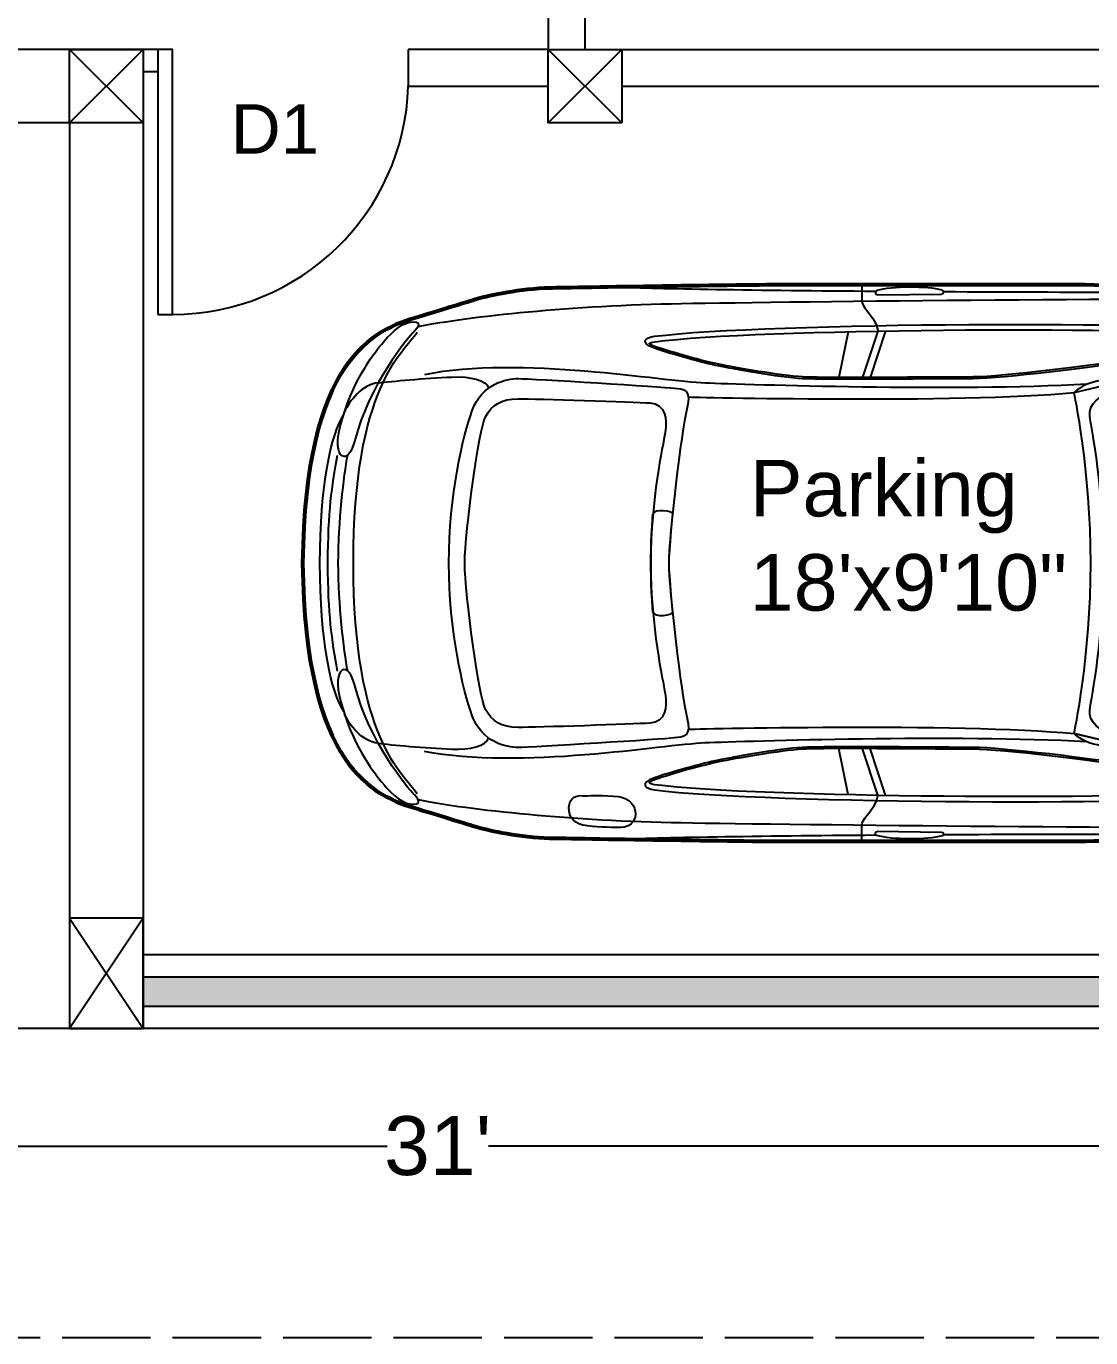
# Model space of a CAD drawing. Header units: inches. Extents: x -19338 to 10560, y -12 to 4973.
# Drawn here: x 628.4 to 773, y 246.9 to 425 of the extents above; entities that cross this region are included whole.
import ezdxf

# ---------------------------------------------------------------- set-up
doc = ezdxf.new("R2010")
doc.units = ezdxf.units.IN
doc.header["$MEASUREMENT"] = 0
doc.linetypes.add('ACAD_ISO02W100', pattern=[15, 12, -3])
for name, color, linetype in [('C', 141, 'Continuous'), ('C1', 10, 'Continuous'), ('D1', 231, 'Continuous')]:
    doc.layers.add(name, color=color, linetype=linetype)
doc.layers.add('Dot Line', color=210, linetype='ACAD_ISO02W100', plot=False)
doc.layers.add('Naming', color=50, linetype='Continuous', plot=False)
doc.styles.get("Standard").update_dxf_attribs({"font": 'arial.ttf'})
doc.dimstyles.get("Standard").update_dxf_attribs({"dimtxt": 8, "dimasz": 2, "dimexe": 0.18, "dimexo": 0.0625, "dimgap": 0.09, "dimtad": 0, "dimtih": 1, "dimtoh": 1, "dimdsep": 46, "dimlunit": 3, "dimtxsty": 'Standard', "dimblk": 'ARCHTICK', "dimcen": 0.09, "dimse1": 1, "dimse2": 1, "dimclrd": 2, "dimadec": 0, "dimazin": 0, "dimtfac": 1, "dimtofl": 0, "dimtmove": 0, "dimatfit": 3, "dimfxl": 1, "dimtolj": 1, "dimtzin": 0, "dimarcsym": 0})

# ---------------------------------------------------------------- blocks, each defined once
blk = doc.blocks.new('_ArchTick')
at = {"color": 0, "linetype": 'ByBlock', "const_width": 0.15}
blk.add_lwpolyline([(-0.5, -0.5), (0.5, 0.5)], dxfattribs=at)
blk = doc.blocks.new('*D2')
at = {"color": 2, "lineweight": -2, "transparency": 16777216}
for p, q in [((498.26, 272.9), (677.39, 272.9)), ((870.26, 272.9), (691.14, 272.9))]:
    blk.add_line(p, q, dxfattribs=at)
at = {"layer": 'Defpoints', "color": 0, "transparency": 16777216}
for p in [(498.26, 288.86), (870.26, 288.86), (870.26, 272.9)]:
    blk.add_point(p, dxfattribs=at)
at = {"color": 2, "lineweight": -2, "transparency": 16777216, "xscale": 2, "yscale": 2, "zscale": 2, "rotation": 180}
blk.add_blockref('_ArchTick', (498.26, 272.9), dxfattribs=at)
at = {"color": 2, "lineweight": -2, "transparency": 16777216, "xscale": 2, "yscale": 2, "zscale": 2}
blk.add_blockref('_ArchTick', (870.26, 272.9), dxfattribs=at)
at = {"color": 0, "transparency": 16777216, "insert": (684.26, 272.9), "char_height": 8, "attachment_point": 5}
blk.add_mtext("\\A1;31'", dxfattribs=at)
blk = doc.blocks.new('A$C0B5925C7')
at = {"lineweight": 53}
blk.add_open_spline([(0, 1.0051), (0.0074, 1.6846), (0.2359, 1.7833), (0.3865, 1.825), (0.3865, 1.825), (0.4753, 1.8522), (0.5461, 1.8739), (0.5824, 1.8848), (0.5824, 1.8848), (0.6186, 1.8957), (0.7293, 1.9192), (0.8218, 1.9211), (0.8218, 1.9211), (0.9143, 1.9229), (1.4659, 1.9319), (1.6181, 1.9319), (1.6181, 1.9319), (1.7704, 1.9319), (2.4835, 1.9319), (2.585, 1.9319), (2.585, 1.9319), (2.6864, 1.9319), (3.0911, 1.9102), (3.2199, 1.9102), (3.2199, 1.9102), (3.3487, 1.9102), (3.5102, 1.9319), (3.5772, 1.9319), (3.5772, 1.9319), (3.6442, 1.9319), (3.998, 1.9193), (4.076, 1.9138), (4.076, 1.9138), (4.1541, 1.9084), (4.1983, 1.8792), (4.2538, 1.854), (4.2538, 1.854), (4.4697, 1.7561), (4.5876, 1.5059), (4.6057, 1.4787), (4.6057, 1.4787), (4.6239, 1.4515), (4.6337, 1.4226), (4.6337, 1.3881), (4.6337, 1.3881), (4.6337, 1.3535), (4.6166, 1.3445), (4.6202, 1.33), (4.6202, 1.33), (4.6239, 1.3155), (4.6337, 1.2794), (4.6337, 1.2394), (4.6337, 1.2394), (4.6337, 1.1994), (4.6337, 1.0051), (4.6337, 1.0051), (4.6337, 1.0051), (4.6337, 1.0051), (4.6337, 0.8109), (4.6337, 0.7709), (4.6337, 0.7709), (4.6337, 0.7308), (4.6239, 0.6947), (4.6202, 0.6802), (4.6202, 0.6802), (4.6166, 0.6657), (4.6337, 0.6568), (4.6337, 0.6222), (4.6337, 0.6222), (4.6337, 0.5876), (4.6239, 0.5587), (4.6057, 0.5315), (4.6057, 0.5315), (4.5876, 0.5043), (4.4697, 0.2542), (4.2538, 0.1563), (4.2538, 0.1563), (4.1983, 0.1311), (4.154, 0.1019), (4.076, 0.0964), (4.076, 0.0964), (3.998, 0.091), (3.6442, 0.0784), (3.5772, 0.0784), (3.5772, 0.0784), (3.5102, 0.0784), (3.3487, 0.1001), (3.2199, 0.1001), (3.2199, 0.1001), (3.0911, 0.1001), (2.6864, 0.0784), (2.585, 0.0784), (2.585, 0.0784), (2.4835, 0.0784), (1.7704, 0.0784), (1.6181, 0.0784), (1.6181, 0.0784), (1.4659, 0.0784), (0.9143, 0.0874), (0.8218, 0.0892), (0.8218, 0.0892), (0.7293, 0.091), (0.6186, 0.1145), (0.5824, 0.1254), (0.5824, 0.1254), (0.5461, 0.1363), (0.4753, 0.1581), (0.3865, 0.1853), (0.3865, 0.1853), (0.2359, 0.2269), (0.0074, 0.3256), (0, 1.0051)], degree=3, knots=[0, 0, 0, 0, 0.035714, 0.035714, 0.035714, 0.035714, 0.071429, 0.071429, 0.071429, 0.071429, 0.107143, 0.107143, 0.107143, 0.107143, 0.142857, 0.142857, 0.142857, 0.142857, 0.178571, 0.178571, 0.178571, 0.178571, 0.214286, 0.214286, 0.214286, 0.214286, 0.25, 0.25, 0.25, 0.25, 0.285714, 0.285714, 0.285714, 0.285714, 0.321429, 0.321429, 0.321429, 0.321429, 0.357143, 0.357143, 0.357143, 0.357143, 0.392857, 0.392857, 0.392857, 0.392857, 0.428571, 0.428571, 0.428571, 0.428571, 0.464286, 0.464286, 0.464286, 0.464286, 0.5, 0.5, 0.5, 0.5, 0.535714, 0.535714, 0.535714, 0.535714, 0.571429, 0.571429, 0.571429, 0.571429, 0.607143, 0.607143, 0.607143, 0.607143, 0.642857, 0.642857, 0.642857, 0.642857, 0.678571, 0.678571, 0.678571, 0.678571, 0.714286, 0.714286, 0.714286, 0.714286, 0.75, 0.75, 0.75, 0.75, 0.785714, 0.785714, 0.785714, 0.785714, 0.821429, 0.821429, 0.821429, 0.821429, 0.857143, 0.857143, 0.857143, 0.857143, 0.892857, 0.892857, 0.892857, 0.892857, 0.928571, 0.928571, 0.928571, 0.928571, 0.964286, 0.964286, 0.964286, 0.964286, 1, 1, 1, 1], dxfattribs=at)
at = {"lineweight": 25}
for points in [[(1.0581, 1.925), (1.1655, 1.919), (1.5187, 1.9139), (1.9092, 1.9109)], [(2.1344, 1.9094), (2.5554, 1.907), (2.974, 1.9073), (3.1425, 1.9116)], [(1.8167, 1.7758), (1.8167, 1.7758), (1.7863, 1.6233), (1.7863, 1.6233)], [(1.9158, 1.7779), (1.9158, 1.7779), (1.862, 1.6172), (1.862, 1.6172)], [(1.9414, 1.7783), (1.9414, 1.7783), (1.8905, 1.6233), (1.8905, 1.6233)], [(0.2521, 1.6055), (0.1963, 1.5995), (0.1566, 1.5448), (0.1397, 1.5093)], [(1.2847, 1.5584), (1.2847, 1.5584), (2.185, 1.5359), (2.5695, 1.5733)], [(0.2521, 0.4048), (0.1963, 0.4107), (0.1566, 0.4654), (0.1397, 0.501)], [(1.2847, 0.4518), (1.2847, 0.4518), (2.185, 0.4744), (2.5695, 0.4369)], [(1.8167, 0.2344), (1.8167, 0.2344), (1.7863, 0.387), (1.7863, 0.387)], [(1.9158, 0.2324), (1.9158, 0.2324), (1.862, 0.393), (1.862, 0.393)], [(1.9414, 0.2319), (1.9414, 0.2319), (1.8905, 0.3869), (1.8905, 0.3869)], [(1.0581, 0.0852), (1.1655, 0.0912), (1.5187, 0.0964), (1.9092, 0.0994)], [(2.1344, 0.1009), (2.5554, 0.1032), (2.974, 0.1029), (3.1425, 0.0987)]]:
    blk.add_open_spline(points, degree=3, dxfattribs=at)
for points, knots in [([(1.862, 1.9319), (1.862, 1.9319), (1.862, 1.891), (1.862, 1.8776), (1.862, 1.8776), (1.862, 1.8642), (1.8945, 1.8287), (1.904, 1.8123), (1.904, 1.8123), (1.9135, 1.7959), (1.9158, 1.7779), (1.9158, 1.7779)], [0, 0, 0, 0, 0.333333, 0.333333, 0.333333, 0.333333, 0.666667, 0.666667, 0.666667, 0.666667, 1, 1, 1, 1]), ([(1.9153, 1.8987), (1.907, 1.8987), (1.9039, 1.91), (1.9122, 1.9125), (1.9122, 1.9125), (1.9361, 1.9201), (1.9786, 1.9239), (2.0212, 1.9239), (2.0212, 1.9239), (2.0638, 1.9239), (2.1053, 1.9214), (2.1302, 1.9138), (2.1302, 1.9138), (2.1375, 1.9113), (2.1354, 1.9012), (2.1271, 1.9012), (2.1271, 1.9012), (2.1271, 1.9012), (1.9153, 1.8987), (1.9153, 1.8987)], [0, 0, 0, 0, 0.2, 0.2, 0.2, 0.2, 0.4, 0.4, 0.4, 0.4, 0.6, 0.6, 0.6, 0.6, 0.8, 0.8, 0.8, 0.8, 1, 1, 1, 1]), ([(0.3845, 1.7931), (0.5553, 1.8273), (0.9012, 1.8636), (1.2614, 1.8698), (1.2614, 1.8698), (1.6217, 1.876), (3.0067, 1.8915), (3.2986, 1.8822), (3.2986, 1.8822), (3.5906, 1.8729), (3.9588, 1.8677), (4.2095, 1.816)], [0, 0, 0, 0, 0.333333, 0.333333, 0.333333, 0.333333, 0.666667, 0.666667, 0.666667, 0.666667, 1, 1, 1, 1]), ([(0.1736, 1.413), (0.2223, 1.6014), (0.3493, 1.754), (0.3721, 1.7775), (0.3721, 1.7775), (0.3922, 1.7982), (0.3944, 1.811), (0.359, 1.8077), (0.359, 1.8077), (0.3241, 1.8045), (0.2847, 1.7605), (0.2623, 1.7334), (0.2623, 1.7334), (0.2336, 1.6989), (0.1621, 1.6041), (0.1264, 1.464), (0.1264, 1.464), (0.1111, 1.4105), (0.1162, 1.3723), (0.1315, 1.3621), (0.1315, 1.3621), (0.1468, 1.3519), (0.1639, 1.3756), (0.1736, 1.413)], [0, 0, 0, 0, 0.166667, 0.166667, 0.166667, 0.166667, 0.333333, 0.333333, 0.333333, 0.333333, 0.5, 0.5, 0.5, 0.5, 0.666667, 0.666667, 0.666667, 0.666667, 0.833333, 0.833333, 0.833333, 0.833333, 1, 1, 1, 1]), ([(1.1717, 1.7605), (1.1433, 1.7569), (1.1175, 1.7393), (1.1717, 1.7205), (1.1717, 1.7205), (1.2259, 1.7017), (1.3365, 1.6711), (1.3836, 1.6616), (1.3836, 1.6616), (1.4307, 1.6522), (1.5861, 1.624), (1.6638, 1.6193), (1.6638, 1.6193), (1.7415, 1.6146), (2.1395, 1.6193), (2.2337, 1.6193), (2.2337, 1.6193), (2.3278, 1.6193), (2.6504, 1.6593), (2.7281, 1.6734), (2.7281, 1.6734), (2.8058, 1.6875), (2.9612, 1.7181), (3.1363, 1.7771), (3.1363, 1.7771), (2.9424, 1.8123), (1.5414, 1.8076), (1.1717, 1.7605)], [0, 0, 0, 0, 0.142857, 0.142857, 0.142857, 0.142857, 0.285714, 0.285714, 0.285714, 0.285714, 0.428571, 0.428571, 0.428571, 0.428571, 0.571429, 0.571429, 0.571429, 0.571429, 0.714286, 0.714286, 0.714286, 0.714286, 0.857143, 0.857143, 0.857143, 0.857143, 1, 1, 1, 1]), ([(1.1732, 1.7426), (1.1732, 1.7426), (1.1732, 1.7426), (1.1732, 1.7426), (1.1732, 1.7426), (1.1628, 1.7413), (1.1568, 1.7385), (1.1539, 1.7364), (1.1539, 1.7364), (1.1564, 1.7342), (1.1621, 1.7305), (1.1756, 1.7258), (1.1756, 1.7258), (1.2284, 1.7075), (1.3385, 1.6769), (1.386, 1.6674), (1.386, 1.6674), (1.4428, 1.6561), (1.5919, 1.6297), (1.6645, 1.6253), (1.6645, 1.6253), (1.7214, 1.6218), (1.9536, 1.6235), (2.1072, 1.6246), (2.1072, 1.6246), (2.1072, 1.6246), (2.2337, 1.6253), (2.2337, 1.6253), (2.2337, 1.6253), (2.3276, 1.6253), (2.6517, 1.6657), (2.726, 1.6792), (2.726, 1.6792), (2.8502, 1.7018), (2.9685, 1.7311), (3.0794, 1.7657), (3.0794, 1.7657), (2.7581, 1.7934), (1.5158, 1.7862), (1.1732, 1.7426)], [0, 0, 0, 0, 0.1, 0.1, 0.1, 0.1, 0.2, 0.2, 0.2, 0.2, 0.3, 0.3, 0.3, 0.3, 0.4, 0.4, 0.4, 0.4, 0.5, 0.5, 0.5, 0.5, 0.6, 0.6, 0.6, 0.6, 0.7, 0.7, 0.7, 0.7, 0.8, 0.8, 0.8, 0.8, 0.9, 0.9, 0.9, 0.9, 1, 1, 1, 1]), ([(0.3819, 0.2359), (0.3357, 0.3034), (0.1689, 0.4187), (0.1689, 1.0051), (0.1689, 1.0051), (0.1689, 1.5915), (0.3357, 1.7069), (0.3819, 1.7743)], [0, 0, 0, 0, 0.5, 0.5, 0.5, 0.5, 1, 1, 1, 1]), ([(3.2603, 1.7355), (3.2603, 1.7355), (2.5695, 1.5733), (2.5695, 1.5733), (2.5695, 1.5733), (2.5695, 1.5733), (2.5946, 1.5987), (2.634, 1.6079), (2.634, 1.6079), (2.6734, 1.6172), (3.1237, 1.7248), (3.1608, 1.7317), (3.1608, 1.7317), (3.1978, 1.7387), (3.2603, 1.7355), (3.2603, 1.7355)], [0, 0, 0, 0, 0.25, 0.25, 0.25, 0.25, 0.5, 0.5, 0.5, 0.5, 0.75, 0.75, 0.75, 0.75, 1, 1, 1, 1]), ([(2.6251, 1.0051), (2.6251, 0.6975), (2.5695, 0.4369), (2.5695, 0.4369), (2.5695, 0.4369), (2.5695, 0.4369), (3.2603, 0.2747), (3.2603, 0.2747), (3.2603, 0.2747), (3.302, 0.3396), (3.4434, 0.4241), (3.4434, 1.0051), (3.4434, 1.0051), (3.4434, 1.5861), (3.302, 1.6706), (3.2603, 1.7355), (3.2603, 1.7355), (3.2603, 1.7355), (2.5695, 1.5733), (2.5695, 1.5733), (2.5695, 1.5733), (2.5695, 1.5733), (2.6251, 1.3127), (2.6251, 1.0051)], [0, 0, 0, 0, 0.166667, 0.166667, 0.166667, 0.166667, 0.333333, 0.333333, 0.333333, 0.333333, 0.5, 0.5, 0.5, 0.5, 0.666667, 0.666667, 0.666667, 0.666667, 0.833333, 0.833333, 0.833333, 0.833333, 1, 1, 1, 1]), ([(2.6117, 1.6006), (2.1722, 1.5762), (1.4811, 1.5991), (1.3408, 1.6044), (1.3408, 1.6044), (1.2006, 1.6097), (0.7241, 1.6955), (0.4054, 1.6326)], [0, 0, 0, 0, 0.5, 0.5, 0.5, 0.5, 1, 1, 1, 1]), ([(2.6686, 1.0051), (2.6686, 0.761), (2.6285, 0.5611), (2.6215, 0.5149), (2.6215, 0.5149), (2.6158, 0.4771), (2.6567, 0.4422), (2.7056, 0.4317), (2.7056, 0.4317), (2.7546, 0.4211), (3.0404, 0.3536), (3.0814, 0.3444), (3.0814, 0.3444), (3.1225, 0.3351), (3.19, 0.3192), (3.2177, 0.4092), (3.2177, 0.4092), (3.2455, 0.4991), (3.3024, 0.6581), (3.3024, 1.0051), (3.3024, 1.0051), (3.3024, 1.3522), (3.2455, 1.5111), (3.2177, 1.6011), (3.2177, 1.6011), (3.19, 1.691), (3.1225, 1.6751), (3.0814, 1.6659), (3.0814, 1.6659), (3.0404, 1.6566), (2.7546, 1.5892), (2.7056, 1.5786), (2.7056, 1.5786), (2.6567, 1.568), (2.6158, 1.5331), (2.6215, 1.4954), (2.6215, 1.4954), (2.6285, 1.4491), (2.6686, 1.2493), (2.6686, 1.0051)], [0, 0, 0, 0, 0.1, 0.1, 0.1, 0.1, 0.2, 0.2, 0.2, 0.2, 0.3, 0.3, 0.3, 0.3, 0.4, 0.4, 0.4, 0.4, 0.5, 0.5, 0.5, 0.5, 0.6, 0.6, 0.6, 0.6, 0.7, 0.7, 0.7, 0.7, 0.8, 0.8, 0.8, 0.8, 0.9, 0.9, 0.9, 0.9, 1, 1, 1, 1]), ([(0.2521, 1.6055), (0.2956, 1.6107), (0.407, 1.621), (0.4971, 1.6249), (0.4971, 1.6249), (0.558, 1.6275), (0.6122, 1.6145), (0.6195, 1.5879)], [0, 0, 0, 0, 0.5, 0.5, 0.5, 0.5, 1, 1, 1, 1]), ([(0.4874, 1.0051), (0.4874, 0.7767), (0.5333, 0.5846), (0.565, 0.4965), (0.565, 0.4965), (0.5968, 0.4083), (0.678, 0.3907), (0.7185, 0.3907), (0.7185, 0.3907), (0.7591, 0.3907), (1.2055, 0.4189), (1.2373, 0.4224), (1.2373, 0.4224), (1.269, 0.4259), (1.2972, 0.4242), (1.2796, 0.4929), (1.2796, 0.4929), (1.2619, 0.5617), (1.2196, 0.9197), (1.2196, 1.0051), (1.2196, 1.0051), (1.2196, 1.0906), (1.2619, 1.4485), (1.2796, 1.5173), (1.2796, 1.5173), (1.2972, 1.5861), (1.269, 1.5843), (1.2373, 1.5878), (1.2373, 1.5878), (1.2055, 1.5914), (0.7591, 1.6196), (0.7185, 1.6196), (0.7185, 1.6196), (0.678, 1.6196), (0.5968, 1.6019), (0.565, 1.5138), (0.565, 1.5138), (0.5333, 1.4256), (0.4874, 1.2336), (0.4874, 1.0051)], [0, 0, 0, 0, 0.1, 0.1, 0.1, 0.1, 0.2, 0.2, 0.2, 0.2, 0.3, 0.3, 0.3, 0.3, 0.4, 0.4, 0.4, 0.4, 0.5, 0.5, 0.5, 0.5, 0.6, 0.6, 0.6, 0.6, 0.7, 0.7, 0.7, 0.7, 0.8, 0.8, 0.8, 0.8, 0.9, 0.9, 0.9, 0.9, 1, 1, 1, 1]), ([(0.5402, 1.0051), (0.5402, 0.8968), (0.588, 0.5564), (0.6091, 0.5176), (0.6091, 0.5176), (0.6303, 0.4788), (0.6603, 0.4577), (0.7185, 0.4577), (0.7185, 0.4577), (0.7768, 0.4577), (1.1032, 0.4683), (1.1561, 0.4718), (1.1561, 0.4718), (1.209, 0.4753), (1.2143, 0.5229), (1.2073, 0.5705), (1.2073, 0.5705), (1.2002, 0.6181), (1.1596, 0.7857), (1.1596, 1.0051), (1.1596, 1.0051), (1.1596, 1.2246), (1.2002, 1.3921), (1.2073, 1.4397), (1.2073, 1.4397), (1.2143, 1.4873), (1.209, 1.5349), (1.1561, 1.5385), (1.1561, 1.5385), (1.1032, 1.542), (0.7768, 1.5526), (0.7185, 1.5526), (0.7185, 1.5526), (0.6603, 1.5526), (0.6303, 1.5314), (0.6091, 1.4926), (0.6091, 1.4926), (0.588, 1.4538), (0.5402, 1.1135), (0.5402, 1.0051)], [0, 0, 0, 0, 0.1, 0.1, 0.1, 0.1, 0.2, 0.2, 0.2, 0.2, 0.3, 0.3, 0.3, 0.3, 0.4, 0.4, 0.4, 0.4, 0.5, 0.5, 0.5, 0.5, 0.6, 0.6, 0.6, 0.6, 0.7, 0.7, 0.7, 0.7, 0.8, 0.8, 0.8, 0.8, 0.9, 0.9, 0.9, 0.9, 1, 1, 1, 1]), ([(0.1367, 0.5103), (0.0948, 0.5758), (0.0578, 0.7467), (0.0578, 1.0051), (0.0578, 1.0051), (0.0578, 1.2635), (0.0948, 1.4344), (0.1367, 1.4999)], [0, 0, 0, 0, 0.5, 0.5, 0.5, 0.5, 1, 1, 1, 1]), ([(0.116, 0.6453), (0.0975, 0.7504), (0.0843, 0.834), (0.0843, 1.0051), (0.0843, 1.0051), (0.0843, 1.1763), (0.0975, 1.2598), (0.116, 1.3649)], [0, 0, 0, 0, 0.5, 0.5, 0.5, 0.5, 1, 1, 1, 1]), ([(0.1501, 0.6453), (0.1372, 0.7134), (0.1187, 0.8684), (0.1187, 1.0051), (0.1187, 1.0051), (0.1187, 1.1419), (0.1372, 1.2969), (0.1501, 1.3649)], [0, 0, 0, 0, 0.5, 0.5, 0.5, 0.5, 1, 1, 1, 1]), ([(1.1596, 1.0051), (1.1596, 1.0051), (1.1619, 0.8757), (1.1669, 0.842), (1.1669, 0.842), (1.17, 0.8209), (1.2331, 0.8308), (1.2322, 0.8407), (1.2322, 0.8407), (1.2261, 0.9027), (1.2196, 0.9548), (1.2196, 1.0051), (1.2196, 1.0051), (1.2196, 1.0554), (1.2261, 1.1076), (1.2322, 1.1696), (1.2322, 1.1696), (1.2331, 1.1794), (1.17, 1.1894), (1.1669, 1.1683), (1.1669, 1.1683), (1.1619, 1.1345), (1.1596, 1.0051), (1.1596, 1.0051)], [0, 0, 0, 0, 0.166667, 0.166667, 0.166667, 0.166667, 0.333333, 0.333333, 0.333333, 0.333333, 0.5, 0.5, 0.5, 0.5, 0.666667, 0.666667, 0.666667, 0.666667, 0.833333, 0.833333, 0.833333, 0.833333, 1, 1, 1, 1]), ([(0.1736, 0.5972), (0.2223, 0.4088), (0.3493, 0.2562), (0.3721, 0.2327), (0.3721, 0.2327), (0.3922, 0.212), (0.3944, 0.1993), (0.359, 0.2025), (0.359, 0.2025), (0.3241, 0.2057), (0.2847, 0.2498), (0.2623, 0.2768), (0.2623, 0.2768), (0.2336, 0.3113), (0.1621, 0.4062), (0.1264, 0.5463), (0.1264, 0.5463), (0.1111, 0.5997), (0.1162, 0.638), (0.1315, 0.6481), (0.1315, 0.6481), (0.1468, 0.6583), (0.1639, 0.6346), (0.1736, 0.5972)], [0, 0, 0, 0, 0.166667, 0.166667, 0.166667, 0.166667, 0.333333, 0.333333, 0.333333, 0.333333, 0.5, 0.5, 0.5, 0.5, 0.666667, 0.666667, 0.666667, 0.666667, 0.833333, 0.833333, 0.833333, 0.833333, 1, 1, 1, 1]), ([(3.2603, 0.2747), (3.2603, 0.2747), (2.5695, 0.4369), (2.5695, 0.4369), (2.5695, 0.4369), (2.5695, 0.4369), (2.5946, 0.4116), (2.634, 0.4023), (2.634, 0.4023), (2.6734, 0.393), (3.1237, 0.2854), (3.1608, 0.2785), (3.1608, 0.2785), (3.1978, 0.2715), (3.2603, 0.2747), (3.2603, 0.2747)], [0, 0, 0, 0, 0.25, 0.25, 0.25, 0.25, 0.5, 0.5, 0.5, 0.5, 0.75, 0.75, 0.75, 0.75, 1, 1, 1, 1]), ([(0.2521, 0.4048), (0.2956, 0.3996), (0.407, 0.3893), (0.4971, 0.3854), (0.4971, 0.3854), (0.558, 0.3827), (0.6122, 0.3958), (0.6195, 0.4223)], [0, 0, 0, 0, 0.5, 0.5, 0.5, 0.5, 1, 1, 1, 1]), ([(2.6117, 0.4097), (2.1722, 0.434), (1.4811, 0.4111), (1.3408, 0.4058), (1.3408, 0.4058), (1.2006, 0.4005), (0.7241, 0.3147), (0.4054, 0.3776)], [0, 0, 0, 0, 0.5, 0.5, 0.5, 0.5, 1, 1, 1, 1]), ([(1.1717, 0.2497), (1.1433, 0.2534), (1.1175, 0.2709), (1.1717, 0.2898), (1.1717, 0.2898), (1.2259, 0.3086), (1.3365, 0.3392), (1.3836, 0.3486), (1.3836, 0.3486), (1.4307, 0.358), (1.5861, 0.3863), (1.6638, 0.391), (1.6638, 0.391), (1.7415, 0.3957), (2.1395, 0.391), (2.2337, 0.391), (2.2337, 0.391), (2.3278, 0.391), (2.6504, 0.3509), (2.7281, 0.3368), (2.7281, 0.3368), (2.8058, 0.3227), (2.9612, 0.2921), (3.1363, 0.2332), (3.1363, 0.2332), (2.9424, 0.198), (1.5414, 0.2027), (1.1717, 0.2497)], [0, 0, 0, 0, 0.142857, 0.142857, 0.142857, 0.142857, 0.285714, 0.285714, 0.285714, 0.285714, 0.428571, 0.428571, 0.428571, 0.428571, 0.571429, 0.571429, 0.571429, 0.571429, 0.714286, 0.714286, 0.714286, 0.714286, 0.857143, 0.857143, 0.857143, 0.857143, 1, 1, 1, 1]), ([(1.1732, 0.2676), (1.1732, 0.2676), (1.1732, 0.2676), (1.1732, 0.2676), (1.1732, 0.2676), (1.1628, 0.269), (1.1568, 0.2718), (1.1539, 0.2738), (1.1539, 0.2738), (1.1564, 0.276), (1.1621, 0.2797), (1.1756, 0.2844), (1.1756, 0.2844), (1.2284, 0.3028), (1.3385, 0.3333), (1.386, 0.3428), (1.386, 0.3428), (1.4428, 0.3542), (1.5919, 0.3806), (1.6645, 0.385), (1.6645, 0.385), (1.7214, 0.3884), (1.9536, 0.3868), (2.1072, 0.3857), (2.1072, 0.3857), (2.1072, 0.3857), (2.2337, 0.385), (2.2337, 0.385), (2.2337, 0.385), (2.3276, 0.385), (2.6517, 0.3445), (2.726, 0.331), (2.726, 0.331), (2.8502, 0.3084), (2.9685, 0.2792), (3.0794, 0.2445), (3.0794, 0.2445), (2.7581, 0.2169), (1.5158, 0.224), (1.1732, 0.2676)], [0, 0, 0, 0, 0.1, 0.1, 0.1, 0.1, 0.2, 0.2, 0.2, 0.2, 0.3, 0.3, 0.3, 0.3, 0.4, 0.4, 0.4, 0.4, 0.5, 0.5, 0.5, 0.5, 0.6, 0.6, 0.6, 0.6, 0.7, 0.7, 0.7, 0.7, 0.8, 0.8, 0.8, 0.8, 0.9, 0.9, 0.9, 0.9, 1, 1, 1, 1]), ([(0.9347, 0.23), (0.9117, 0.2324), (0.8878, 0.2242), (0.8871, 0.1907), (0.8871, 0.1907), (0.8865, 0.1573), (0.9043, 0.1343), (0.9485, 0.1294), (0.9485, 0.1294), (0.9927, 0.1245), (1.0369, 0.1245), (1.0614, 0.1245), (1.0614, 0.1245), (1.086, 0.1245), (1.1081, 0.1417), (1.1081, 0.1686), (1.1081, 0.1686), (1.1081, 0.1956), (1.0909, 0.2226), (1.0516, 0.2275), (1.0516, 0.2275), (1.0123, 0.2324), (0.9347, 0.23), (0.9347, 0.23)], [0, 0, 0, 0, 0.166667, 0.166667, 0.166667, 0.166667, 0.333333, 0.333333, 0.333333, 0.333333, 0.5, 0.5, 0.5, 0.5, 0.666667, 0.666667, 0.666667, 0.666667, 0.833333, 0.833333, 0.833333, 0.833333, 1, 1, 1, 1]), ([(1.862, 0.0784), (1.862, 0.0784), (1.862, 0.1192), (1.862, 0.1326), (1.862, 0.1326), (1.862, 0.146), (1.8945, 0.1816), (1.904, 0.198), (1.904, 0.198), (1.9135, 0.2144), (1.9158, 0.2324), (1.9158, 0.2324)], [0, 0, 0, 0, 0.333333, 0.333333, 0.333333, 0.333333, 0.666667, 0.666667, 0.666667, 0.666667, 1, 1, 1, 1]), ([(0.3845, 0.2171), (0.5553, 0.183), (0.9012, 0.1466), (1.2614, 0.1404), (1.2614, 0.1404), (1.6217, 0.1342), (3.0067, 0.1187), (3.2986, 0.128), (3.2986, 0.128), (3.5906, 0.1373), (3.9588, 0.1425), (4.2095, 0.1942)], [0, 0, 0, 0, 0.333333, 0.333333, 0.333333, 0.333333, 0.666667, 0.666667, 0.666667, 0.666667, 1, 1, 1, 1]), ([(1.9153, 0.1116), (1.907, 0.1116), (1.9039, 0.1002), (1.9122, 0.0977), (1.9122, 0.0977), (1.9361, 0.0901), (1.9786, 0.0864), (2.0212, 0.0864), (2.0212, 0.0864), (2.0638, 0.0864), (2.1053, 0.0889), (2.1302, 0.0964), (2.1302, 0.0964), (2.1375, 0.099), (2.1354, 0.109), (2.1271, 0.109), (2.1271, 0.109), (2.1271, 0.109), (1.9153, 0.1116), (1.9153, 0.1116)], [0, 0, 0, 0, 0.2, 0.2, 0.2, 0.2, 0.4, 0.4, 0.4, 0.4, 0.6, 0.6, 0.6, 0.6, 0.8, 0.8, 0.8, 0.8, 1, 1, 1, 1])]:
    blk.add_open_spline(points, degree=3, knots=knots, dxfattribs=at)
for points, knots in [([(3.2603, 1.7355), (3.2603, 1.7355), (2.5695, 1.5733), (2.5695, 1.5733), (2.5695, 1.5733), (2.5695, 1.5733), (2.5946, 1.5987), (2.634, 1.6079), (2.634, 1.6079), (2.6734, 1.6172), (3.1237, 1.7248), (3.1608, 1.7317), (3.1608, 1.7317), (3.1978, 1.7387), (3.2603, 1.7355), (3.2603, 1.7355)], [0, 0, 0, 0, 0.25, 0.25, 0.25, 0.25, 0.5, 0.5, 0.5, 0.5, 0.75, 0.75, 0.75, 0.75, 1, 1, 1, 1]), ([(2.6251, 1.0051), (2.6251, 0.6975), (2.5695, 0.4369), (2.5695, 0.4369), (2.5695, 0.4369), (2.5695, 0.4369), (3.2603, 0.2747), (3.2603, 0.2747), (3.2603, 0.2747), (3.302, 0.3396), (3.4434, 0.4241), (3.4434, 1.0051), (3.4434, 1.0051), (3.4434, 1.5861), (3.302, 1.6706), (3.2603, 1.7355), (3.2603, 1.7355), (3.2603, 1.7355), (2.5695, 1.5733), (2.5695, 1.5733), (2.5695, 1.5733), (2.5695, 1.5733), (2.6251, 1.3127), (2.6251, 1.0051)], [0, 0, 0, 0, 0.166667, 0.166667, 0.166667, 0.166667, 0.333333, 0.333333, 0.333333, 0.333333, 0.5, 0.5, 0.5, 0.5, 0.666667, 0.666667, 0.666667, 0.666667, 0.833333, 0.833333, 0.833333, 0.833333, 1, 1, 1, 1]), ([(0.4874, 1.0051), (0.4874, 0.7767), (0.5333, 0.5846), (0.565, 0.4965), (0.565, 0.4965), (0.5968, 0.4083), (0.678, 0.3907), (0.7185, 0.3907), (0.7185, 0.3907), (0.7591, 0.3907), (1.2055, 0.4189), (1.2373, 0.4224), (1.2373, 0.4224), (1.269, 0.4259), (1.2972, 0.4242), (1.2796, 0.4929), (1.2796, 0.4929), (1.2619, 0.5617), (1.2196, 0.9197), (1.2196, 1.0051), (1.2196, 1.0051), (1.2196, 1.0906), (1.2619, 1.4485), (1.2796, 1.5173), (1.2796, 1.5173), (1.2972, 1.5861), (1.269, 1.5843), (1.2373, 1.5878), (1.2373, 1.5878), (1.2055, 1.5914), (0.7591, 1.6196), (0.7185, 1.6196), (0.7185, 1.6196), (0.678, 1.6196), (0.5968, 1.6019), (0.565, 1.5138), (0.565, 1.5138), (0.5333, 1.4256), (0.4874, 1.2336), (0.4874, 1.0051)], [0, 0, 0, 0, 0.1, 0.1, 0.1, 0.1, 0.2, 0.2, 0.2, 0.2, 0.3, 0.3, 0.3, 0.3, 0.4, 0.4, 0.4, 0.4, 0.5, 0.5, 0.5, 0.5, 0.6, 0.6, 0.6, 0.6, 0.7, 0.7, 0.7, 0.7, 0.8, 0.8, 0.8, 0.8, 0.9, 0.9, 0.9, 0.9, 1, 1, 1, 1])]:
    blk.add_open_spline(points, degree=3, knots=knots)

msp = doc.modelspace()

# ---------------------------------------------------------------- hatches: boundary and pattern name
at = {"true_color": 0xf8991e}
h = msp.add_hatch(dxfattribs=at)
h.set_pattern_fill('FLEX', color=30, scale=2)
h.paths.add_polyline_path([(860.263, 295.855), (644.263, 295.855), (644.263, 291.855), (860.263, 291.855)])

# ---------------------------------------------------------------- linework, layer by layer
for p, q in [((699.263, 524.855), (699.263, 421.855)), ((704.263, 524.855), (704.263, 421.855)), ((644.263, 421.855), (599.263, 421.855)), ((644.263, 421.855), (644.263, 298.855)), ((648.263, 421.855), (644.263, 421.855)), ((699.263, 421.855), (680.263, 421.855)), ((680.263, 421.855), (680.263, 416.855)), ((704.263, 421.855), (860.263, 421.855)), ((680.263, 416.855), (699.263, 416.855)), ((709.263, 416.855), (860.263, 416.855)), ((634.263, 411.855), (597.263, 411.855)), ((634.263, 411.855), (634.263, 288.855)), ((860.263, 298.855), (644.263, 298.855)), ((644.263, 298.855), (644.263, 288.855)), ((860.263, 295.855), (644.263, 295.855)), ((860.263, 291.855), (644.263, 291.855)), ((870.263, 288.855), (634.263, 288.855))]:
    msp.add_line(p, q)
at = {"layer": 'C'}
for p, q in [((644.263, 303.855), (634.263, 288.855)), ((634.263, 303.855), (644.263, 288.855))]:
    msp.add_line(p, q, dxfattribs=at)
msp.add_lwpolyline([(634.263, 288.855), (644.263, 288.855), (644.263, 303.855), (634.263, 303.855)], close=True, dxfattribs=at)
at = {"layer": 'C1'}
for p, q in [((634.263, 421.855), (644.263, 411.855)), ((644.263, 421.855), (634.263, 411.855)), ((699.263, 421.855), (709.263, 411.855)), ((709.263, 421.855), (699.263, 411.855))]:
    msp.add_line(p, q, dxfattribs=at)
for points in [[(644.263, 411.855), (634.263, 411.855), (634.263, 421.855), (644.263, 421.855)], [(709.263, 411.855), (699.263, 411.855), (699.263, 421.855), (709.263, 421.855)]]:
    msp.add_lwpolyline(points, close=True, dxfattribs=at)
at = {"layer": 'D1'}
msp.add_lwpolyline([(646.263, 421.855), (644.263, 421.855), (644.263, 418.855), (646.263, 418.855)], dxfattribs=at)
msp.add_lwpolyline([(646.263, 385.855), (648.263, 385.855), (648.263, 421.855), (646.263, 421.855)], close=True, dxfattribs=at)
msp.add_arc((648.263, 417.872), 32.016, 270, 358.18124, dxfattribs=at)
at = {"layer": 'Dot Line', "linetype": 'ACAD_ISO02W100'}
msp.add_line((634.263, 288.855), (498.263, 288.855), dxfattribs=at)
at = {"layer": 'Dot Line'}
msp.add_lwpolyline([(870.263, 288.855), (870.263, 246.855), (480.263, 246.855), (480.263, 922.855), (870.263, 922.855)], dxfattribs=at)

# ---------------------------------------------------------------- block references
at = {"xscale": 40.77544532315189, "yscale": 40.77544532315189, "zscale": 40.77544532315189}
msp.add_blockref('A$C0B5925C7', (665.916, 311.096), dxfattribs=at)

# ---------------------------------------------------------------- texts
at = {"layer": 'D1', "insert": (656.156, 414.409), "char_height": 6.72, "attachment_point": 1}
msp.add_mtext_dynamic_manual_height_columns('D1', width=2233.69028, gutter_width=33.6, heights=[0], dxfattribs=at)
at = {"layer": 'Naming', "insert": (726.639, 366.096), "char_height": 7.68, "attachment_point": 1}
msp.add_mtext_dynamic_manual_height_columns('Parking\\P18\'x9\'10"', width=3190.98612, gutter_width=48, heights=[0], dxfattribs=at)

# ---------------------------------------------------------------- dimensions: what is measured, and where the dimension line sits
dim = msp.add_linear_dim(base=(870.263, 272.897), p1=(498.263, 288.855), p2=(870.263, 288.855), dimstyle='Standard')
dim.commit()
dim.dimension.update_dxf_attribs({"geometry": '*D2', "text_midpoint": (684.263, 272.897)})

doc.saveas('drawing.dxf')
